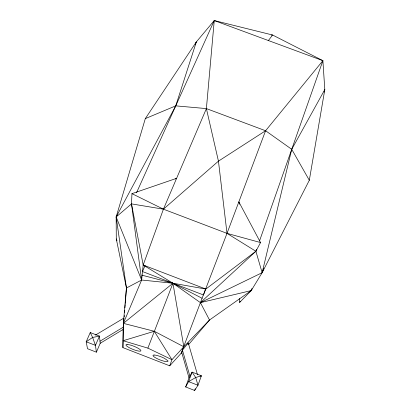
<?xml version="1.0" encoding="UTF-8"?>
<svg xmlns="http://www.w3.org/2000/svg" width="411" height="411" viewBox="0 0 411 411"><rect width="100%" height="100%" fill="white"/><g stroke="black" fill="none" stroke-linecap="round" stroke-linejoin="round"><path stroke-width="0.62" d="M181.95 352.407L169.717 365.816L122.904 347.614L123.362 323.354L126.454 287.993L116.164 216.962L145.314 118.615L196.335 41.917L214.249 20.55L272.58 35.007L322.887 60.664L324.808 89.552L309.313 180.27L262.136 272.699L251.229 290.587L239.634 302.434L239.572 298.586M122.904 347.614L123.362 323.354L141.625 280.025L143.182 265.008L163.424 209.178L206.389 108.596L214.249 20.55L322.887 60.664L259.5 241.01M125.268 303.354L126.454 287.993L141.625 280.025L131.494 203.892L131.952 193.658L176.607 178.323L175.492 178.955M123.516 323.544L123.249 327.192L99.996 341.197M123.654 321.721L123.922 318.073L95.439 335.099M123.136 330.881L123.238 329.601M124.225 316.799L124.328 315.52M124.574 312.319L124.723 310.397M124.918 307.834L125.165 304.633M324.058 92.002L324.808 89.552L291.733 149.311L262.136 272.699L200.414 302.645L181.128 353.373M251.845 288.799L251.229 290.587L209.507 320.01L183.809 346.771L171.937 359.682L169.717 365.816M256.531 249.456L255.894 251.27L200.414 302.645L209.507 320.01L188.531 344.67M194.634 390.45L197.979 385.266L201.39 375.741L192.081 372.125L188.998 377.817L185.659 386.951L194.634 390.45L195.251 388.734M322.887 60.664L265.583 130.744L227.006 233.371L200.414 302.645L172.939 283.241L143.182 265.008L131.494 203.892L163.424 209.178L227.006 233.371L260.548 242.562L255.894 251.27L205.839 289.056L172.939 283.241L141.625 280.025L116.164 216.962L116.976 215.22M205.793 288.805L203.476 294.975L142.504 271.548L145.068 265.496M147.883 348.127L123.12 340.724L154.305 331.281L183.809 346.771L172.939 283.241L123.362 323.354L154.305 331.281L171.937 359.682L147.883 348.127L172.939 283.241L202.145 298.304M263.795 268.558L262.136 272.699L255.894 251.27L227.006 233.371L218.452 161.148L206.389 108.596L175.744 105.858L145.314 118.615M187.837 344.002L188.269 342.99L197.511 374.781M96.385 352.176L100.217 343.283L99.462 336.126L90.25 332.545L86.192 341.757L87.502 348.713L96.385 352.176L95.455 345.363L92.629 337.446L90.25 332.545M252.005 288.835L251.229 290.587L200.414 302.645M195.282 44.249L196.335 41.917L175.744 105.858L116.164 216.962L116.287 238.904L126.454 287.993M136.498 192.805L214.249 20.55M239.634 302.434L240.24 301.314M185.659 386.951L188.613 381.619L192.081 372.125L195.693 377.529L197.979 385.266L188.613 381.619L195.693 377.529L201.39 375.741L200.779 376.723M268.409 40.55L272.58 35.007L271.311 35.125M188.269 342.99L182.443 350.141L189.897 376.157M182.417 351.153L181.647 352.099L188.998 377.817M116.164 216.962L131.494 203.892M309.313 180.27L291.733 149.311L265.583 130.744L218.452 161.148L163.424 209.178L131.952 193.658M100.217 343.283L123.182 329.427M142.124 275.226L172.939 283.241M206.389 108.596L265.583 130.744M143.182 265.008L205.839 289.056M260.548 242.562L238.842 201.883L239.675 204.293M116.287 238.904L116.976 240.682M99.462 336.126L95.455 345.363L86.192 341.757L92.629 337.446L99.462 336.126M154.094 355.027L153.303 355.15A8.045 1.639 21.5 0 0 155.075 357.513L156.586 358.361A8.045 1.639 21.5 0 0 164.883 361.403A8.045 1.639 21.5 0 0 167.847 360.704L164.508 358.351A8.045 1.639 21.5 0 0 154.094 355.027M127.107 344.454L126.285 344.557A8.035 1.634 21.9 0 0 128.597 347.3A8.035 1.634 21.9 0 0 136.801 350.675L138.404 351.03A8.035 1.634 21.9 0 0 140.752 350.275L140.115 349.591A8.035 1.634 21.9 0 0 129.979 344.937L127.107 344.454"/></g></svg>
